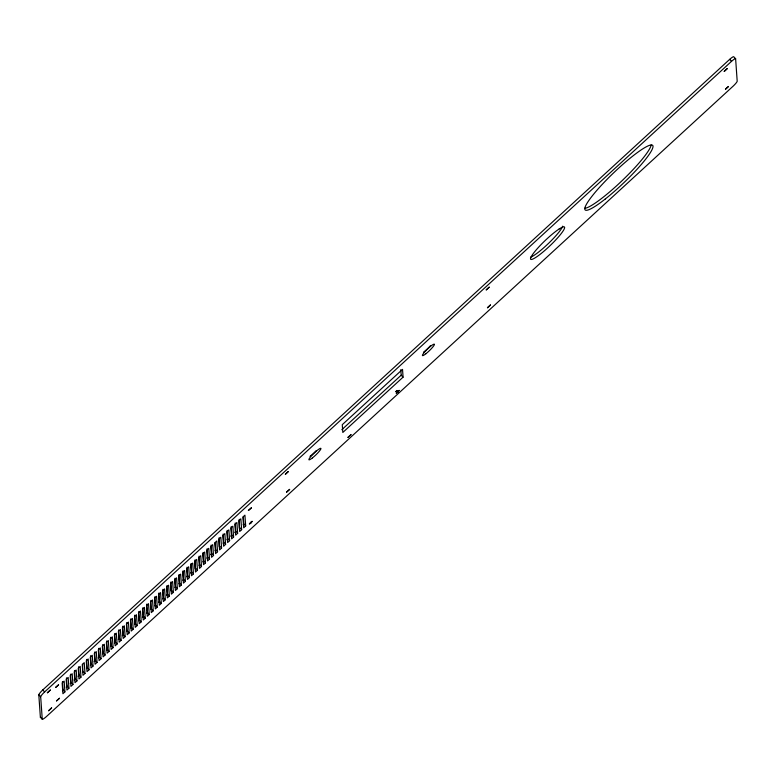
<?xml version="1.0" encoding="UTF-8"?>
<svg xmlns="http://www.w3.org/2000/svg" width="776" height="776" viewBox="0 0 776 776"><rect width="100%" height="100%" fill="white"/><g stroke="black" fill="none" stroke-linecap="round" stroke-linejoin="round"><path stroke-width="1.16" d="M399.194 390.435L396.177 393.199L399.077 390.386M62.439 690.718L63.04 689.903L62.458 681.551M64.922 691.862L62.934 693.744L62.158 682.967L64.146 681.095L64.922 691.862L63.04 689.903M66.474 677.855L67.056 686.217L66.27 687.216M68.938 688.176L66.949 690.058L66.173 679.281L68.162 677.399L68.938 688.176L67.056 686.217M70.49 674.169L71.082 682.531L70.286 683.53M72.954 684.49L70.965 686.372L70.189 675.595L72.178 673.713L72.954 684.49L71.082 682.531M74.108 680.028L75.097 678.835L74.506 670.483M76.95 680.872L76.194 670.028L74.224 671.832L74.981 682.686L76.95 680.872L75.097 678.835M78.531 666.797L79.113 675.149L78.124 676.342M80.985 677.118L78.977 678.961L78.231 668.223L80.209 666.341L80.985 677.118L79.113 675.149M82.625 664.304L82.702 672.094M85.001 673.432L82.993 675.275L82.246 664.528L84.225 662.655L85.001 673.432L83.129 671.463M86.563 659.425L87.145 667.777L86.543 668.592M89.007 669.814L88.183 658.97L86.262 660.842L87.038 671.618L89.007 669.814L87.145 667.777M90.579 655.73L91.161 664.091L90.375 665.09M93.033 666.05L91.025 667.893L90.278 657.156L92.266 655.274L93.033 666.05L91.161 664.091M94.197 661.588L95.176 660.405L94.594 652.044M97.039 662.432L96.282 651.588L94.313 653.402L95.07 664.246L97.039 662.432L95.176 660.405M98.61 648.358L99.192 656.709L98.212 657.903M101.074 658.678L99.085 660.56L98.309 649.784L100.298 647.902L101.074 658.678L99.192 656.709M102.607 653.838L103.218 653.023L102.626 644.672M105.09 654.992L103.101 656.865L102.325 646.088L104.314 644.216L105.09 654.992L103.218 653.023M106.651 640.986L107.233 649.337L106.632 650.152M109.086 651.374L108.33 640.53L106.361 642.334L107.117 653.179L109.086 651.374L107.233 649.337M110.667 637.3L111.249 645.651L110.648 646.466M113.121 647.611L111.113 649.454L110.367 638.716L112.345 636.834L113.121 647.611L111.249 645.651M114.479 642.965L115.265 641.965L114.683 633.604M117.127 643.993L116.303 633.158L114.392 634.962L115.158 645.807L117.127 643.993L115.265 641.965M118.699 629.918L119.281 638.27L118.301 639.463M121.153 640.239L119.174 642.121L118.398 631.344L120.387 629.462L121.153 640.239L119.281 638.27M122.317 635.777L123.297 634.584L122.715 626.232M125.159 636.621L124.335 625.776L122.414 627.658L123.19 638.435L125.159 636.621L123.297 634.584M126.731 622.546L126.886 631.528M129.194 632.867L127.206 634.739L126.43 623.962L128.418 622.09L129.194 632.867L127.312 630.898M130.727 628.027L131.328 627.212L130.746 618.86M133.21 629.181L131.222 631.053L130.446 620.276L132.434 618.404L133.21 629.181L131.328 627.212M134.762 615.174L135.354 623.526L134.558 624.525M137.206 625.563L136.45 614.708L134.481 616.522L135.237 627.367L137.206 625.563L135.354 623.526M138.788 611.478L139.37 619.84L138.574 620.839M141.242 621.799L139.234 623.642L138.487 612.904L140.466 611.022L141.242 621.799L139.37 619.84M142.803 607.792L143.385 616.144L142.396 617.337M145.248 618.181L144.423 607.336L142.512 609.15L143.269 619.995L145.248 618.181L143.385 616.144M146.819 604.106L147.401 612.458L146.615 613.467M149.273 614.427L147.294 616.309L146.519 605.532L148.497 603.65L149.273 614.427L147.401 612.458M150.99 609.403L150.835 600.42M153.289 610.741L151.31 612.613L150.534 601.837L152.523 599.964L153.289 610.741L151.417 608.772M154.851 596.734L155.433 605.086L154.831 605.901M157.295 607.123L156.539 596.278L154.569 598.083L155.326 608.927L157.295 607.123L155.433 605.086M158.867 593.039L159.449 601.4L158.663 602.399M161.33 603.359L159.342 605.241L158.566 594.465L160.554 592.583L161.33 603.359L159.449 601.4M162.485 598.897L163.474 597.714L162.882 589.353M165.327 599.741L164.57 588.897L162.601 590.711L163.358 601.555L165.327 599.741L163.474 597.714M166.898 585.667L167.49 594.018L166.5 595.211M169.362 595.987L167.374 597.869L166.597 587.092L168.586 585.211L169.362 595.987L167.49 594.018M171.069 590.963L170.924 581.981M173.378 592.301L171.37 594.144L170.623 583.407L172.602 581.525L173.378 592.301L171.506 590.332M174.939 578.295L175.521 586.646L174.92 587.461M177.384 588.683L176.559 577.839L174.649 579.643L175.405 590.487L177.384 588.683L175.521 586.646M178.936 583.775L179.537 582.96L178.955 574.609M181.409 584.92L179.401 586.772L178.655 576.025L180.633 574.153L181.409 584.92L179.537 582.96M182.971 570.913L183.553 579.274L182.767 580.273M185.416 581.311L184.591 570.467L182.69 572.271L183.446 583.115L185.416 581.311L183.553 579.274M186.987 567.227L187.569 575.588L186.589 576.772M189.451 577.548L187.462 579.429L186.686 568.653L188.675 566.771L189.451 577.548L187.569 575.588M190.605 573.086L191.585 571.893L191.003 563.541M193.466 573.862L191.478 575.743L190.702 564.967L192.691 563.085L193.466 573.862L191.585 571.893M195.019 559.855L195.174 568.837M197.482 570.176L195.494 572.048L194.718 561.281L196.706 559.399L197.482 570.176L195.61 568.207M199.025 565.335L199.626 564.521L199.034 556.169M201.498 566.49L199.51 568.362L198.734 557.585L200.722 555.713L201.498 566.49L199.626 564.521M203.06 552.483L203.642 560.835L202.846 561.843M205.494 562.872L204.68 552.027L202.769 553.831L203.525 564.676L205.494 562.872L203.642 560.835M207.076 548.787L207.658 557.149L206.862 558.148M209.53 559.108L207.522 560.951L206.775 550.213L208.754 548.331L209.53 559.108L207.658 557.149M210.684 554.646L211.673 553.463L211.091 545.101M213.536 555.49L212.711 544.645L210.791 546.527L211.567 557.304L213.536 555.49L211.673 553.463M215.194 542.608L215.689 549.767L215.088 550.591M217.561 551.736L215.582 553.618L214.806 542.841L216.795 540.959L217.561 551.736L215.689 549.767M219.278 546.711L219.123 537.729M221.587 548.05L219.598 549.922L218.822 539.145L220.811 537.273L221.587 548.05L219.705 546.081M223.139 534.043L223.721 542.395L223.119 543.21M225.603 544.364L223.614 546.236L222.838 535.459L224.827 533.587L225.603 544.364L223.721 542.395M227.155 530.357L227.746 538.709L226.951 539.708M229.618 540.668L227.63 542.55L226.854 531.773L228.842 529.892L229.618 540.668L227.746 538.709M230.773 536.206L231.762 535.023L231.17 526.662M233.615 537.05L232.858 526.206L230.889 528.019L231.646 538.864L233.615 537.05L231.762 535.023M235.196 522.976L235.778 531.327L234.788 532.52M237.65 533.296L235.642 535.139L234.895 524.401L236.874 522.52L237.65 533.296L235.778 531.327M239.367 528.281L239.212 519.289M241.656 529.678L240.832 518.834L238.911 520.715L239.687 531.492L241.656 529.678L239.794 527.641M243.305 516.797L243.809 523.955L243.208 524.77M245.682 525.924L243.703 527.796L242.927 517.02L244.915 515.148L245.682 525.924L243.809 523.955M249.319 523.936L250.648 522.374M252.258 521.423L250.958 522.937M398.175 391.773L396.924 390.464L398.263 391.686M250.522 522.49L252.006 521.297M251.085 522.82L249.707 523.945M42.738 689.961L729.653 59.374A6.179 0.941 -43.7 0 1 733.747 56.755L735.619 58.724L737.2 81.276A6.179 0.941 -43.7 0 1 733.262 86.039L46.347 716.636A6.189 0.941 -43.7 0 1 42.253 719.245L40.381 717.286L38.8 694.724A6.179 0.941 -43.7 0 1 42.738 689.961L44.62 691.93A6.179 0.941 -43.7 0 0 40.672 696.693L42.253 719.245M44.62 691.93L731.535 61.333A6.179 0.941 -43.7 0 1 735.619 58.724M341.828 429.691L401.202 375.186L400.804 369.628M403.074 377.155L342.817 432.465L342.274 424.676L402.531 369.366L403.074 377.155L401.202 375.186M397.07 392.763L395.857 391.424M729.653 59.374L731.535 61.333M396.623 390.755L397.952 391.996M395.993 391.317L397.244 392.627M38.8 694.724L40.672 696.693M40.818 717.296A6.189 0.941 -43.7 0 1 40.381 717.286M562.697 226.165A23.358 3.55 -43.7 0 1 548.778 243.131A23.358 3.55 -43.7 0 1 530.483 257.244M651.142 144.976A46.706 7.1 -43.7 0 1 621.751 180.992A46.706 7.1 -43.7 0 1 584.629 208.327M316.307 450.575A8.245 1.251 -43.7 0 1 310.856 455.696M310.429 456.045A8.245 1.251 -43.7 0 1 310.012 456.356M430.544 345.553A8.245 1.251 -43.7 0 1 430.176 345.97M429.788 346.406A8.245 1.251 -43.7 0 1 423.492 352.178M286.616 492.13L289.623 489.394L286.616 492.13M347.988 437.373L350.985 434.686L347.988 437.373M724.231 71.421L727.199 68.657L724.231 71.421M487.464 307.742L490.442 304.978L487.464 307.742M285.374 474.291L288.342 471.536L285.374 474.291M51.614 707.906L48.626 710.729L51.614 707.906M725.482 89.23L728.46 86.495L725.482 89.23M486.232 289.885L489.2 287.159L486.232 289.885M47.365 692.764L50.343 690.039L47.365 692.764M55.581 687.468L58.549 684.849L55.581 687.468M56.522 700.893L59.49 698.284L56.522 700.893M248.398 510.462L251.366 507.843L248.398 510.462M559.059 229.046L557.672 229.987A23.358 3.55 -43.7 0 0 530.697 257.845A23.358 3.55 -43.7 0 0 553.385 242.393A23.358 3.55 -43.7 0 0 559.059 229.046M605.261 199.005A46.706 7.1 -43.7 0 0 652.829 145.587A46.706 7.1 -43.7 0 0 598.606 188.364A46.706 7.1 -43.7 0 0 605.261 199.005M312.447 457.898A8.245 1.251 -43.7 0 0 320.934 448.421A8.245 1.251 -43.7 0 0 311.428 455.861A8.245 1.251 -43.7 0 0 312.447 457.898M425.927 353.72A8.245 1.251 -43.7 0 0 434.415 344.243A8.245 1.251 -43.7 0 0 424.909 351.693A8.245 1.251 -43.7 0 0 425.927 353.72"/></g></svg>
